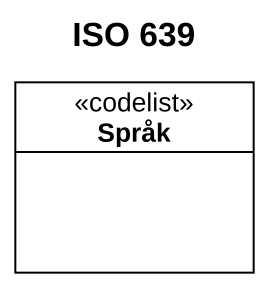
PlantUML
@startuml
title ISO 639
hide circle
hide empty members
class Språk <<codelist>>
@enduml
